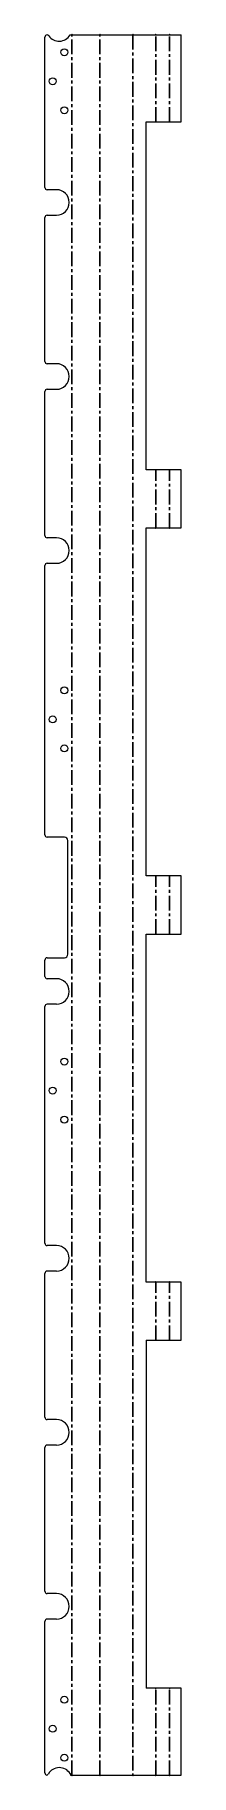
# Model space of a CAD drawing. Header units: millimetres. Extents: x -73 to 45, y -1500 to 0.
import ezdxf

# ---------------------------------------------------------------- set-up
doc = ezdxf.new("R2010")
doc.units = ezdxf.units.MM
doc.header["$PDSIZE"] = -1
doc.linetypes.add('CENTERX2', pattern=[20.32, 12.7, -2.54, 2.54, -2.54])

msp = doc.modelspace()

# ---------------------------------------------------------------- linework, layer by layer
at = {"color": 7, "linetype": 'Continuous', "lineweight": 15}
for p, q in [((-50.8, 0), (-50.8, -0.2)), ((-50.8, 0), (45, 0)), ((45, -75), (45, 0)), ((-72.6, -131.5), (-72.6, -2)), ((14.9, -75), (45, -75)), ((14.9, -375), (14.9, -75)), ((-62.6, -133.5), (-70.6, -133.5)), ((-72.6, -281.5), (-72.6, -157.5)), ((-70.6, -155.5), (-62.6, -155.5)), ((-62.6, -283.5), (-70.6, -283.5)), ((-72.6, -431.5), (-72.6, -307.5)), ((-70.6, -305.5), (-62.6, -305.5)), ((45, -375), (14.9, -375)), ((45, -425), (45, -375)), ((-62.6, -433.5), (-70.6, -433.5)), ((14.9, -425), (45, -425)), ((14.9, -725), (14.9, -425)), ((-72.6, -689.5), (-72.6, -457.5)), ((-70.6, -455.5), (-62.6, -455.5)), ((-55.8, -691.5), (-70.6, -691.5)), ((-52.8, -792.5), (-52.8, -694.5)), ((45, -725), (14.9, -725)), ((45, -775), (45, -725)), ((14.9, -775), (45, -775)), ((14.9, -1075), (14.9, -775)), ((-72.6, -811.5), (-72.6, -797.5)), ((-70.6, -795.5), (-55.8, -795.5)), ((-62.6, -813.5), (-70.6, -813.5)), ((-72.6, -1041.5), (-72.6, -837.5)), ((-62.6, -835.5), (-70.6, -835.5)), ((-62.6, -1043.5), (-70.6, -1043.5)), ((-72.6, -1191.5), (-72.6, -1067.5)), ((-62.6, -1065.5), (-70.6, -1065.5)), ((45, -1075), (14.9, -1075)), ((45, -1125), (45, -1075)), ((14.9, -1125), (45, -1125)), ((14.9, -1125), (14.9, -1425)), ((-62.6, -1193.5), (-70.6, -1193.5)), ((-72.6, -1341.5), (-72.6, -1217.5)), ((-62.6, -1215.5), (-70.6, -1215.5)), ((-62.6, -1343.5), (-70.6, -1343.5)), ((-72.6, -1498), (-72.6, -1367.5)), ((-62.6, -1365.5), (-70.6, -1365.5)), ((45, -1425), (14.9, -1425)), ((45, -1500), (45, -1425)), ((-50.4, -1500), (45, -1500))]:
    msp.add_line(p, q, dxfattribs=at)
at = {"color": 7, "linetype": 'CENTERX2'}
for p, q in [((-49.3, -1500), (-49.3, 0)), ((-25.1, -1500), (-25.1, 0)), ((3.3, 0), (3.3, -1500)), ((23.1, -75), (23.1, 0)), ((35, -75), (35, 0)), ((23.1, -425), (23.1, -375)), ((35, -425), (35, -375)), ((23.1, -775), (23.1, -725)), ((35, -775), (35, -725)), ((23.1, -1125), (23.1, -1075)), ((35, -1125), (35, -1075)), ((23.1, -1500), (23.1, -1425)), ((35, -1500), (35, -1425))]:
    msp.add_line(p, q, dxfattribs=at)
at = {"color": 7, "linetype": 'Continuous', "lineweight": 15}
for centre in [(-55.8, -15), (-65.8, -40), (-55.8, -65), (-55.8, -565), (-65.8, -590), (-55.8, -615), (-55.8, -885), (-65.8, -910), (-55.8, -935), (-55.8, -1435), (-65.8, -1460), (-55.8, -1485)]:
    msp.add_circle(centre, 3, dxfattribs=at)
for centre, radius, start, end in [((-70.6, -2), 2, 94.621, 180), ((-70.9, -2), 2, 35.0899, 85.379), ((-60.3, 5.5), 11, 215.0899, 329.1984), ((-70.6, -131.5), 2, 180, 270), ((-62.6, -144.5), 11, 270, 90), ((-70.6, -157.5), 2, 90, 180), ((-70.6, -281.5), 2, 180, 270), ((-62.6, -294.5), 11, 270, 90), ((-70.6, -307.5), 2, 90, 180), ((-70.6, -431.5), 2, 180, 270), ((-62.6, -444.5), 11, 270, 90), ((-70.6, -457.5), 2, 90, 180), ((-70.6, -689.5), 2, 180, 270), ((-55.8, -694.5), 3, 0, 90), ((-55.8, -792.5), 3, 270, 0), ((-70.6, -797.5), 2, 90, 180), ((-70.6, -811.5), 2, 180, 270), ((-62.6, -824.5), 11, 270, 90), ((-70.6, -837.5), 2, 90, 180), ((-70.6, -1041.5), 2, 180, 270), ((-62.6, -1054.5), 11, 270, 90), ((-70.6, -1067.5), 2, 90, 180), ((-70.6, -1191.5), 2, 180, 270), ((-62.6, -1204.5), 11, 270, 90), ((-70.6, -1217.5), 2, 90, 180), ((-70.6, -1341.5), 2, 180, 270), ((-62.6, -1354.5), 11, 270, 90), ((-70.6, -1367.5), 2, 90, 180), ((-70.6, -1498), 2, 180, 259.2978), ((-71.4, -1498), 2, 280.7022, 329.8635), ((-60.1, -1504.5), 11, 32.6346, 149.8635)]:
    msp.add_arc(centre, radius, start, end, dxfattribs=at)
msp.add_open_spline([(-50.8, -1498.6), (-50.8, -1498.7), (-50.7, -1498.9), (-50.6, -1499.3), (-50.5, -1499.6), (-50.4, -1499.9), (-50.4, -1500)], degree=3, knots=[0, 0, 0, 0, 0.241113, 0.488074, 0.741, 1, 1, 1, 1], dxfattribs=at)
at = {"color": 7, "linetype": 'Continuous'}
for p in [(-49.3, 0), (-25.1, 0), (3.3, 0), (23.1, 0), (35, 0), (23.1, -75), (35, -75), (23.1, -375), (35, -375), (23.1, -425), (35, -425), (23.1, -725), (35, -725), (23.1, -775), (35, -775), (23.1, -1075), (35, -1075), (23.1, -1125), (35, -1125), (23.1, -1425), (35, -1425), (-49.3, -1500), (-25.1, -1500), (3.3, -1500), (23.1, -1500), (35, -1500)]:
    msp.add_point(p, dxfattribs=at)

doc.saveas('drawing.dxf')
